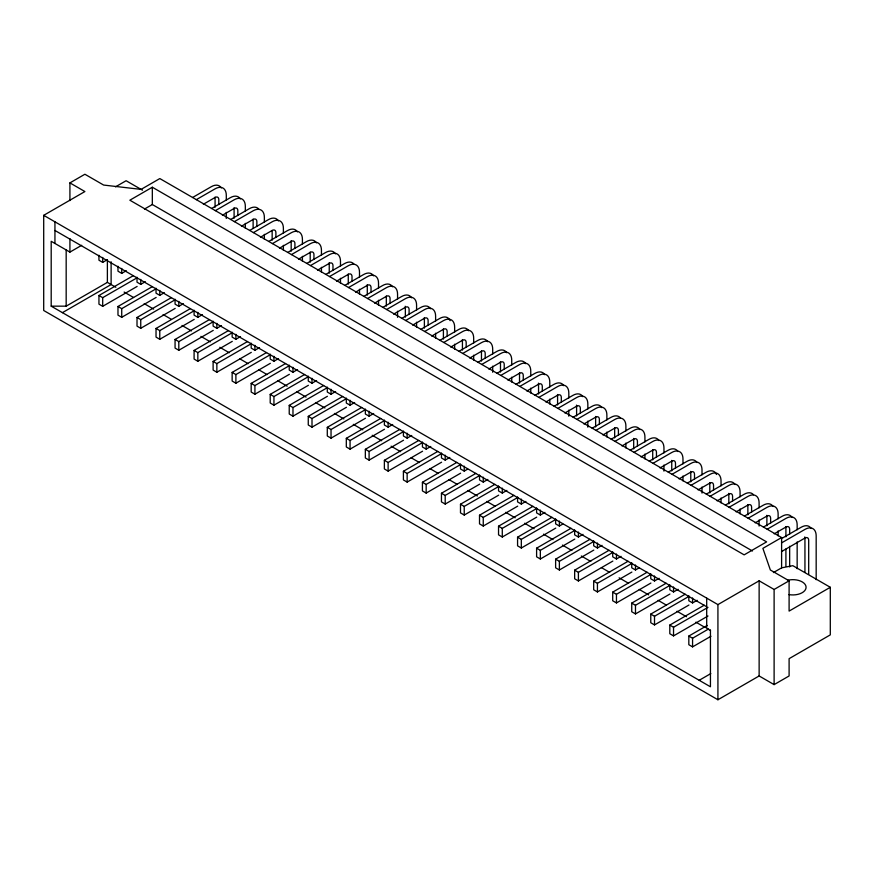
<?xml version="1.0" encoding="UTF-8"?>
<svg xmlns="http://www.w3.org/2000/svg" width="874" height="874" viewBox="0 0 874 874"><rect width="100%" height="100%" fill="white"/><g stroke="black" fill="none" stroke-linecap="round" stroke-linejoin="round"><path stroke-width="1.31" d="M69.92 200.572L69.92 182.895L84.898 174.243L103.635 185.059L141.085 189.385L159.822 178.569L781.607 537.554L781.607 567.838L773.414 572.568M781.607 567.838L792.838 565.675L830.3 587.295L830.3 634.874L789.102 658.668L789.102 675.963L774.113 684.615L759.135 675.963L717.925 699.757L43.7 310.488L43.7 215.332L84.898 191.548L69.92 182.895M115.51 186.85L126.107 180.732L142.495 190.193M152.327 187.222L129.855 200.201L744.145 554.859L766.618 541.88L152.327 187.222L152.327 204.527L752.448 551.002M710.442 629.936L710.442 686.778L51.195 306.162L51.195 241.29L69.92 252.105L81.697 245.299M144.461 209.061L152.327 204.527M192.597 197.491L211.322 186.686A15.896 9.177 -60 0 1 221.308 187.932M196.333 199.654L215.07 188.85A15.896 9.177 -60 0 1 226.3 195.328L226.3 200.201M98.948 255.263L98.948 260.212L102.695 262.375L107.284 259.72M203.358 204.254L215.07 197.491A5.299 3.059 -60 0 1 218.817 199.654L218.817 204.527M211.617 208.482L230.354 197.666A15.896 9.177 -60 0 1 240.328 198.922M215.365 210.645L234.09 199.829A15.896 9.177 -60 0 1 245.332 206.319L245.332 211.18M117.979 266.253L117.979 271.191L121.726 273.354L126.315 270.711M222.389 215.244L234.09 208.482A5.299 3.059 -60 0 1 237.837 210.645L237.837 215.507M51.195 306.162L66.173 306.162L107.382 282.378L115.849 287.273M62.425 312.652L111.118 284.542L111.118 261.785M137.131 286.432L102.695 306.315L98.948 304.152L98.948 295.499L133.383 275.627M230.649 219.472L249.374 208.657A15.896 9.177 -60 0 1 258.78 209.105M98.948 295.499L102.695 297.663L137.131 277.779M234.396 221.625L253.121 210.82A15.896 9.177 -60 0 1 264.363 217.309L264.363 222.171M137.01 277.244L137.01 282.182L140.747 284.345L145.346 281.69M241.421 226.224L253.121 219.472A5.299 3.059 -60 0 1 256.869 221.625L256.869 226.497M156.162 297.422L121.726 317.306L117.979 315.143L117.979 306.49L152.415 286.606M249.68 230.452L268.405 219.636A15.896 9.177 -60 0 1 278.391 220.893M117.979 306.49L121.726 308.653L156.162 288.77M253.427 232.615L272.153 221.799A15.896 9.177 -60 0 1 283.384 228.289L283.384 233.161M156.031 288.223L156.031 293.172L159.778 295.325L164.367 292.681M260.441 237.215L272.153 230.452A5.299 3.059 -60 0 1 275.9 232.615L275.9 237.477M175.193 308.402L140.747 328.285L137.01 326.122L137.01 317.481L171.446 297.597M268.7 241.442L287.437 230.627A15.896 9.177 -60 0 1 297.411 231.883M137.01 317.481L140.747 319.633L175.193 299.76M272.448 243.606L291.184 232.79A15.896 9.177 -60 0 1 302.415 239.279L302.415 244.141M175.062 299.214L175.062 304.152L178.809 306.315L183.398 303.66M279.472 248.194L291.184 241.442A5.299 3.059 -60 0 1 294.92 243.606L294.92 248.467M194.214 319.392L159.778 339.276L156.031 337.113L156.031 328.46L190.466 308.577M287.732 252.422L306.457 241.606A15.896 9.177 -60 0 1 316.443 242.863M156.031 328.46L159.778 330.623L194.214 310.74M291.479 254.585L310.204 243.77A15.896 9.177 -60 0 1 321.446 250.259L321.446 255.132M194.094 310.194L194.094 315.143L197.841 317.306L202.429 314.651M298.504 259.185L310.204 252.422A5.299 3.059 -60 0 1 313.952 254.585L313.952 259.458M213.245 330.383L178.809 350.256L175.062 348.092L175.062 339.451L209.498 319.567M306.763 263.413L325.489 252.597A15.896 9.177 -60 0 1 335.474 253.853M175.062 339.451L178.809 341.614L213.245 321.73M310.51 265.576L329.236 254.76A15.896 9.177 -60 0 1 340.478 261.25L340.478 266.111M213.114 321.184L213.114 326.122L216.861 328.285L221.461 325.641M317.535 270.164L329.236 263.413A5.299 3.059 -60 0 1 332.983 265.576L332.983 270.437M232.276 341.363L197.841 361.246L194.094 359.083L194.094 350.43L228.529 330.547M325.794 274.392L344.52 263.587A15.896 9.177 -60 0 1 353.926 264.024M194.094 350.43L197.841 352.593L232.276 332.71M329.531 276.555L348.267 265.751A15.896 9.177 -60 0 1 359.498 272.229L359.498 277.102M232.145 332.164L232.145 337.113L235.893 339.276L240.481 336.621M336.556 281.155L348.267 274.392A5.299 3.059 -60 0 1 352.014 276.555L352.014 281.428M251.297 352.353L216.861 372.237L213.114 370.073L213.114 361.421L247.56 341.537M344.815 285.383L363.551 274.567A15.896 9.177 -60 0 1 373.526 275.823M213.114 361.421L216.861 363.584L251.297 343.701M348.562 287.546L367.288 276.73A15.896 9.177 -60 0 1 378.529 283.22L378.529 288.081M251.177 343.154L251.177 348.092L254.924 350.256L259.512 347.612M355.587 292.145L367.288 285.383A5.299 3.059 -60 0 1 371.035 287.546L371.035 292.408M270.328 363.333L235.893 383.216L232.145 381.053L232.145 372.4L266.581 352.528M363.846 296.362L382.572 285.558A15.896 9.177 -60 0 1 392.557 286.803M232.145 372.4L235.893 374.564L270.328 354.68M367.593 298.526L386.319 287.721A15.896 9.177 -60 0 1 397.561 294.21L397.561 299.072M270.208 354.134L270.208 359.083L273.944 361.246L278.544 358.591M374.618 303.125L386.319 296.362A5.299 3.059 -60 0 1 390.066 298.526L390.066 303.398M289.36 374.323L254.924 394.207L251.177 392.044L251.177 383.391L285.612 363.508M382.878 307.353L401.603 296.537A15.896 9.177 -60 0 1 411.588 297.794M251.177 383.391L254.924 385.554L289.36 365.671M386.625 309.516L405.35 298.7A15.896 9.177 -60 0 1 416.581 305.19L416.581 310.062M289.228 365.124L289.228 370.073L292.976 372.226L297.564 369.582M393.639 314.116L405.35 307.353A5.299 3.059 -60 0 1 409.098 309.516L409.098 314.378M308.391 385.303L273.944 405.186L270.208 403.023L270.208 394.371L304.644 374.498M401.898 318.344L420.634 307.528A15.896 9.177 -60 0 1 430.609 308.784M270.208 394.371L273.944 396.534L308.391 376.661M405.645 320.507L424.382 309.691A15.896 9.177 -60 0 1 435.613 316.18L435.613 321.042M308.26 376.115L308.26 381.053L312.007 383.216L316.596 380.561M412.67 325.095L424.382 318.344A5.299 3.059 -60 0 1 428.118 320.507L428.118 325.368M327.411 396.293L292.976 416.177L289.228 414.014L289.228 405.361L323.664 385.478M420.929 329.323L439.655 318.507A15.896 9.177 -60 0 1 450.11 320.682M289.228 405.361L292.976 407.524L327.411 387.641M424.677 331.486L443.402 320.671A15.896 9.177 -60 0 1 454.644 327.16L454.644 332.033M327.291 387.095L327.291 392.044L331.038 394.207L335.627 391.552M431.701 336.086L443.402 329.323A5.299 3.059 -60 0 1 447.149 331.486L447.149 336.359M346.443 407.284L312.007 427.157L308.26 424.993L308.26 416.352L342.695 396.468M439.961 340.314L458.686 329.498A15.896 9.177 -60 0 1 468.672 330.754M308.26 416.352L312.007 418.515L346.443 398.631M443.708 342.477L462.433 331.661A15.896 9.177 -60 0 1 473.675 338.151L473.675 343.012M346.312 398.085L346.312 403.023L350.059 405.186L354.658 402.543M450.733 347.065L462.433 340.314A5.299 3.059 -60 0 1 466.181 342.477L466.181 347.339M365.474 418.264L331.038 438.147L327.291 435.984L327.291 427.331L361.727 407.448M458.992 351.293L477.717 340.489A15.896 9.177 -60 0 1 487.703 341.734M327.291 427.331L331.038 429.495L365.474 409.611M462.728 353.457L481.465 342.652A15.896 9.177 -60 0 1 492.696 349.13L492.696 354.003M365.343 409.065L365.343 414.014L369.09 416.177L373.679 413.522M469.753 358.056L481.465 351.293A5.299 3.059 -60 0 1 485.212 353.457L485.212 358.329M384.494 429.254L350.059 449.138L346.312 446.975L346.312 438.322L380.758 418.438M478.012 362.284L496.749 351.468A15.896 9.177 -60 0 1 506.723 352.725M346.312 438.322L350.059 440.485L384.494 420.602M481.76 364.447L500.485 353.631A15.896 9.177 -60 0 1 511.727 360.121L511.727 364.982M384.374 420.055L384.374 424.993L388.122 427.157L392.71 424.513M488.784 369.047L500.485 362.284A5.299 3.059 -60 0 1 504.232 364.447L504.232 369.309M403.526 440.234L369.09 460.117L365.343 457.954L365.343 449.302L399.779 429.429M497.044 373.264L515.769 362.459A15.896 9.177 -60 0 1 525.755 363.704M365.343 449.302L369.09 451.465L403.526 431.581M500.791 375.427L519.517 364.622A15.896 9.177 -60 0 1 530.758 371.111L530.758 375.973M403.406 431.035L403.406 435.984L407.142 438.147L411.741 435.492M507.816 380.026L519.517 373.264A5.299 3.059 -60 0 1 523.264 375.427L523.264 380.299M422.557 451.224L388.122 471.108L384.374 468.945L384.374 460.292L418.81 440.409M516.075 384.254L534.801 373.438A15.896 9.177 -60 0 1 544.786 374.695M384.374 460.292L388.122 462.455L422.557 442.572M519.822 386.417L538.548 375.602A15.896 9.177 -60 0 1 549.779 382.091L549.779 386.964M422.426 442.026L422.426 446.975L426.173 449.127L430.762 446.483M526.836 391.017L538.548 384.254A5.299 3.059 -60 0 1 542.295 386.417L542.295 391.279M441.589 462.204L407.142 482.087L403.406 479.924L403.406 471.272L437.841 451.399M535.096 395.245L553.832 384.429A15.896 9.177 -60 0 1 563.806 385.685M403.406 471.272L407.142 473.435L441.589 453.562M538.843 397.408L557.579 386.592A15.896 9.177 -60 0 1 568.81 393.082L568.81 397.943M441.457 453.016L441.457 457.954L445.205 460.117L449.793 457.463M545.868 401.996L557.579 395.245A5.299 3.059 -60 0 1 561.316 397.408L561.316 402.269M460.609 473.195L426.173 493.078L422.426 490.915L422.426 482.262L456.862 462.379M554.127 406.224L572.852 395.409A15.896 9.177 -60 0 1 582.838 396.665M422.426 482.262L426.173 484.425L460.609 464.542M557.874 408.387L576.6 397.572A15.896 9.177 -60 0 1 587.841 404.061L587.841 408.934M460.489 463.996L460.489 468.945L464.236 471.108L467.677 469.119M564.899 412.987L576.6 406.224A5.299 3.059 -60 0 1 580.347 408.387L580.347 413.26M479.64 484.185L445.205 504.058L441.457 501.894L441.457 493.253L475.893 473.369M573.158 417.215L591.884 406.399A15.896 9.177 -60 0 1 601.869 407.655M441.457 493.253L445.205 495.416L479.64 475.532M576.906 419.378L595.631 408.562A15.896 9.177 -60 0 1 606.873 415.052L606.873 419.913M479.509 474.986L479.509 479.924L483.256 482.087L487.856 479.444M583.93 423.966L595.631 417.215A5.299 3.059 -60 0 1 599.378 419.378L599.378 424.24M498.672 495.165L464.236 515.048L460.489 512.885L460.489 504.232L494.924 484.349M592.19 428.194L610.915 417.39A15.896 9.177 -60 0 1 620.322 417.827M460.489 504.232L464.236 506.396L498.672 486.512M595.926 430.358L614.662 419.553A15.896 9.177 -60 0 1 625.893 426.031L625.893 430.904M498.541 485.966L498.541 490.915L502.288 493.078L506.876 490.423M602.951 434.957L614.662 428.194A5.299 3.059 -60 0 1 618.41 430.358L618.41 435.23M517.692 506.155L483.256 526.039L479.509 523.876L479.509 515.223L513.956 495.339M611.21 439.185L629.946 428.369A15.896 9.177 -60 0 1 639.921 429.626M479.509 515.223L483.256 517.386L517.692 497.503M614.957 441.348L633.683 430.532A15.896 9.177 -60 0 1 644.925 437.022L644.925 441.883M517.572 496.956L517.572 501.894L521.319 504.058L525.908 501.414M621.982 445.937L633.683 439.185A5.299 3.059 -60 0 1 637.43 441.348L637.43 446.21M536.723 517.135L502.288 537.018L498.541 534.855L498.541 526.203L532.976 506.319M630.241 450.165L648.967 439.36A15.896 9.177 -60 0 1 658.952 440.605M498.541 526.203L502.288 528.366L536.723 508.482M633.989 452.328L652.714 441.523A15.896 9.177 -60 0 1 663.956 448.012L663.956 452.874M536.603 507.936L536.603 512.885L540.34 515.048L544.939 512.393M641.013 456.927L652.714 450.165A5.299 3.059 -60 0 1 656.461 452.328L656.461 457.2M555.755 528.125L521.319 548.009L517.572 545.846L517.572 537.193L552.007 517.31M649.273 461.155L667.998 450.339A15.896 9.177 -60 0 1 677.984 451.596M517.572 537.193L521.319 539.356L555.755 519.473M653.02 463.318L671.745 452.503A15.896 9.177 -60 0 1 682.976 458.992L682.976 463.854M555.624 518.927L555.624 523.865L559.371 526.028L562.812 524.039M660.034 467.918L671.745 461.155A5.299 3.059 -60 0 1 675.493 463.318L675.493 468.18M574.786 539.105L540.34 558.989L536.603 556.825L536.603 548.173L571.039 528.3M668.293 472.146L687.03 461.33A15.896 9.177 -60 0 1 697.004 462.586M536.603 548.173L540.34 550.336L574.786 530.463M672.04 474.309L690.777 463.493A15.896 9.177 -60 0 1 702.008 469.983L702.008 474.844M574.655 529.917L574.655 534.855L578.402 537.018L582.991 534.364M679.065 478.897L690.777 472.146A5.299 3.059 -60 0 1 694.513 474.309L694.513 479.171M593.807 550.096L559.371 569.979L555.624 567.816L555.624 559.163L590.059 539.28M687.325 483.125L706.05 472.31A15.896 9.177 -60 0 1 716.505 474.484M555.624 559.163L559.371 561.327L593.807 541.443M691.072 485.288L709.797 474.473A15.896 9.177 -60 0 1 721.039 480.962L721.039 485.835M593.686 540.897L593.686 545.846L597.434 548.009L602.022 545.354M698.097 489.888L709.797 483.125A5.299 3.059 -60 0 1 713.545 485.288L713.545 490.161M612.838 561.086L578.402 580.959L574.655 578.796L574.655 570.154L609.091 550.27M706.356 494.116L725.081 483.3A15.896 9.177 -60 0 1 735.067 484.557M574.655 570.154L578.402 572.317L612.838 552.434M710.103 496.279L728.829 485.463A15.896 9.177 -60 0 1 740.07 491.953L740.07 496.814M612.707 551.887L612.707 556.825L616.454 558.989L621.053 556.345M717.128 500.868L728.829 494.116A5.299 3.059 -60 0 1 732.576 496.279L732.576 501.141M631.869 572.066L597.434 591.949L593.686 589.786L593.686 581.134L628.122 561.25M725.387 505.096L744.113 494.291A15.896 9.177 -60 0 1 753.519 494.728M593.686 581.134L597.434 583.297L631.869 563.413M729.124 507.259L747.86 496.454A15.896 9.177 -60 0 1 759.091 502.932L759.091 507.805M631.738 562.867L631.738 567.816L635.485 569.979L638.927 567.991M736.148 511.858L747.86 505.096A5.299 3.059 -60 0 1 751.607 507.259L751.607 512.131M650.89 583.056L616.454 602.929L612.707 600.777L612.707 592.124L647.153 572.241M744.408 516.086L763.144 505.27A15.896 9.177 -60 0 1 773.119 506.527M612.707 592.124L616.454 594.287L650.89 574.404M748.155 518.249L766.88 507.433A15.896 9.177 -60 0 1 778.122 513.923L778.122 518.785M650.769 573.857L650.769 578.796L654.517 580.959L659.105 578.315M755.18 522.838L766.88 516.086A5.299 3.059 -60 0 1 770.628 518.249L770.628 523.111M669.921 594.036L635.485 613.919L631.738 611.756L631.738 603.104L666.174 583.22M763.439 527.066L782.164 516.261A15.896 9.177 -60 0 1 792.15 517.506M631.738 603.104L635.485 605.267L669.921 585.383M767.186 529.229L785.912 518.424A15.896 9.177 -60 0 1 797.154 524.913L797.154 529.775M669.801 584.837L669.801 589.786L673.537 591.949L678.137 589.294M774.211 533.828L785.912 527.066A5.299 3.059 -60 0 1 789.659 529.229L789.659 534.101M781.607 537.554L762.882 548.369L770.365 570.001L789.102 580.806L789.102 611.09L830.3 587.295M688.952 605.026L654.517 624.91L650.769 622.747L650.769 614.094L685.205 594.211M782.47 538.056L801.196 527.24A15.896 9.177 -60 0 1 811.181 528.497M650.769 614.094L654.517 616.257L688.952 596.374M781.531 542.918L804.943 529.404A15.896 9.177 -60 0 1 816.174 535.893L816.174 579.691M688.821 595.828L688.821 600.766L692.569 602.929L697.157 600.285M781.531 551.57L804.943 538.056A5.299 3.059 -60 0 1 808.69 540.219L808.69 574.284M707.984 616.006L673.537 635.89L669.801 633.726L669.801 625.074L704.236 605.201M669.801 625.074L673.537 627.237L707.984 607.364M43.7 215.332L717.925 604.6L759.135 580.806L774.113 589.458L789.102 580.806M710.933 636.272L692.569 646.88L688.821 644.717L688.821 636.064L707.186 625.456M688.821 636.064L692.569 638.228L708.639 628.952M699.2 680.289L710.791 673.592M54.942 230.474L706.695 606.764M124.119 292.047L133.569 297.499M144.199 303.639L153.649 309.09M163.099 314.553L171.37 319.327M182.011 325.467L191.461 330.918M200.911 336.381L210.361 341.832M219.811 347.295L229.261 352.746M239.891 358.886L248.161 363.66M258.802 369.8L267.062 374.575M277.703 380.714L287.153 386.166M296.603 391.628L306.053 397.08M315.503 402.543L324.953 407.994M334.403 413.446L343.853 418.908M353.304 424.36L362.765 429.822M372.215 435.274L381.665 440.736M391.115 446.188L400.565 451.65M411.195 457.79L419.465 462.565M430.095 468.693L438.366 473.479M449.007 479.608L457.266 484.382M467.907 490.522L477.357 495.984M486.807 501.436L495.077 506.21M505.707 512.35L515.157 517.812M524.608 523.264L534.058 528.726M543.508 534.178L552.969 539.629M562.419 545.092L571.869 550.544M581.319 556.006L590.769 561.458M601.399 567.597L609.67 572.372M619.12 577.834L628.57 583.286M639.211 589.426L648.661 594.877M658.111 600.34L666.381 605.114M677.011 611.254L686.461 616.705M695.912 622.168L705.362 627.619M710.442 630.547L706.695 628.384L706.695 598.111M804.943 572.12L804.943 538.056A5.299 3.059 -60 0 0 804.801 536.953M797.154 541.935L797.154 568.701M789.659 546.261L789.659 566.942M785.912 536.8L785.912 527.066A5.299 3.059 -60 0 0 785.901 526.694M785.912 548.97L785.912 566.002M778.122 530.955L778.122 535.817M774.113 589.458L774.113 684.615M766.88 525.82L766.88 516.086A5.299 3.059 -60 0 0 766.826 515.332M759.091 519.964L759.091 526.05M759.135 580.806L759.135 675.963M747.86 514.83L747.86 505.096A5.299 3.059 -60 0 0 747.838 504.724M740.07 508.985L740.07 513.846M728.829 503.85L728.829 494.116A5.299 3.059 -60 0 0 728.763 493.362M721.039 497.994L721.039 502.856M717.925 604.6L717.925 699.757M709.797 492.86L709.797 483.125A5.299 3.059 -60 0 0 709.786 482.743M702.008 487.015L702.008 493.089M692.569 597.991L692.569 602.929M692.569 638.228L692.569 646.88M690.777 481.869L690.777 472.146A5.299 3.059 -60 0 0 690.711 471.392M682.976 476.024L682.976 480.886M673.537 587L673.537 591.949M673.537 627.237L673.537 635.89M671.745 470.889L671.745 461.155A5.299 3.059 -60 0 0 671.68 460.401M663.956 465.034L663.956 471.119M654.517 576.021L654.517 580.959M654.517 616.257L654.517 624.91M652.714 459.899L652.714 450.165A5.299 3.059 -60 0 0 652.703 449.793M644.925 454.054L644.925 458.916M635.485 565.03L635.485 569.979M635.485 605.267L635.485 613.919M633.683 448.919L633.683 439.185A5.299 3.059 -60 0 0 633.628 438.431M625.893 443.063L625.893 447.936M616.454 554.05L616.454 558.989M616.454 594.287L616.454 602.929M614.662 437.929L614.662 428.194A5.299 3.059 -60 0 0 614.641 427.823M606.873 432.084L606.873 436.945M597.434 543.06L597.434 548.009M597.434 583.297L597.434 591.949M595.631 426.949L595.631 417.215A5.299 3.059 -60 0 0 595.565 416.461M587.841 421.093L587.841 427.178M578.402 532.08L578.402 537.018M578.402 572.317L578.402 580.959M576.6 415.958L576.6 406.224A5.299 3.059 -60 0 0 576.458 405.121M568.81 410.114L568.81 416.188M559.371 521.09L559.371 526.028M559.371 561.327L559.371 569.979M557.579 404.968L557.579 395.245A5.299 3.059 -60 0 0 557.514 394.491M549.779 399.123L549.779 403.985M540.34 510.099L540.34 515.048M540.34 550.336L540.34 558.989M538.548 393.988L538.548 384.254A5.299 3.059 -60 0 0 538.406 383.151M530.758 388.132L530.758 393.005M521.319 499.12L521.319 504.058M521.319 539.356L521.319 548.009M519.517 382.998L519.517 373.264A5.299 3.059 -60 0 0 519.506 372.892M511.727 377.153L511.727 382.014M502.288 488.129L502.288 493.078M502.288 528.366L502.288 537.018M500.485 372.018L500.485 362.284A5.299 3.059 -60 0 0 500.431 361.53M492.696 366.162L492.696 372.248M483.256 477.149L483.256 482.087M483.256 517.386L483.256 526.039M481.465 361.028L481.465 351.293A5.299 3.059 -60 0 0 481.443 350.922M473.675 355.183L473.675 360.044M464.236 466.159L464.236 471.108M464.236 506.396L464.236 515.048M462.433 350.048L462.433 340.314A5.299 3.059 -60 0 0 462.368 339.56M454.644 344.192L454.644 349.065M445.205 455.179L445.205 460.117M445.205 495.416L445.205 504.058M443.402 339.057L443.402 329.323A5.299 3.059 -60 0 0 443.391 328.941M435.613 333.213L435.613 338.074M426.173 444.189L426.173 449.127M426.173 484.425L426.173 493.078M424.382 328.067L424.382 318.344A5.299 3.059 -60 0 0 424.316 317.59M416.581 322.222L416.581 327.084M407.142 433.198L407.142 438.147M407.142 473.435L407.142 482.087M405.35 317.087L405.35 307.353A5.299 3.059 -60 0 0 405.208 306.25M397.561 311.231L397.561 317.317M388.122 422.218L388.122 427.157M388.122 462.455L388.122 471.108M386.319 306.097L386.319 296.373A5.299 3.059 -60 0 0 386.308 295.991M378.529 300.252L378.529 305.113M369.09 411.228L369.09 416.177M369.09 451.465L369.09 460.117M367.288 295.117L367.288 285.383A5.299 3.059 -60 0 0 367.233 284.629M359.498 289.261L359.498 294.134M350.059 400.248L350.059 405.186M350.059 440.485L350.059 449.138M348.267 284.126L348.267 274.392A5.299 3.059 -60 0 0 348.245 274.021M340.478 278.282L340.478 283.143M331.038 389.258L331.038 394.207M331.038 429.495L331.038 438.147M329.236 273.147L329.236 263.413A5.299 3.059 -60 0 0 329.17 262.659M321.446 267.291L321.446 272.164M312.007 378.278L312.007 383.216M312.007 418.515L312.007 427.157M310.204 262.156L310.204 252.422A5.299 3.059 -60 0 0 310.194 252.04M302.415 256.311L302.415 261.173M292.976 367.288L292.976 372.226M292.976 407.524L292.976 416.177M291.184 251.166L291.184 241.442A5.299 3.059 -60 0 0 291.118 240.689M283.384 245.321L283.384 250.183M273.944 356.297L273.944 361.246M273.944 396.534L273.944 405.186M272.153 230.452L272.153 240.186M264.363 234.33L264.363 239.203M254.924 345.317L254.924 350.256M254.924 385.554L254.924 394.207M253.121 227.983L253.121 219.472A5.299 3.059 -60 0 0 253.11 219.09M245.332 223.351L245.332 228.212M235.893 334.327L235.893 339.276M235.893 374.564L235.893 383.216M234.09 218.216L234.09 208.482A5.299 3.059 -60 0 0 234.035 207.728M226.3 212.36L226.3 218.445M216.861 323.347L216.861 328.285M216.861 363.584L216.861 372.237M215.07 207.225L215.07 197.491A5.299 3.059 -60 0 0 215.048 197.12M197.841 312.357L197.841 317.306M197.841 352.593L197.841 361.246M178.809 301.377L178.809 306.315M178.809 341.614L178.809 350.256M159.778 290.387L159.778 295.325M159.778 330.623L159.778 339.276M140.747 279.396L140.747 284.345M140.747 319.633L140.747 328.285M121.726 268.416L121.726 273.354M121.726 308.653L121.726 317.306M107.382 259.622L107.382 282.378M102.695 257.426L102.695 262.375M102.695 297.663L102.695 306.315M69.92 238.58L69.92 252.105M66.173 249.942L66.173 306.162M54.942 221.821L54.942 243.453M787.583 580.281A13.241 7.647 0 0 1 806.068 586.913A13.241 7.647 0 0 1 788.829 594.582"/></g></svg>
